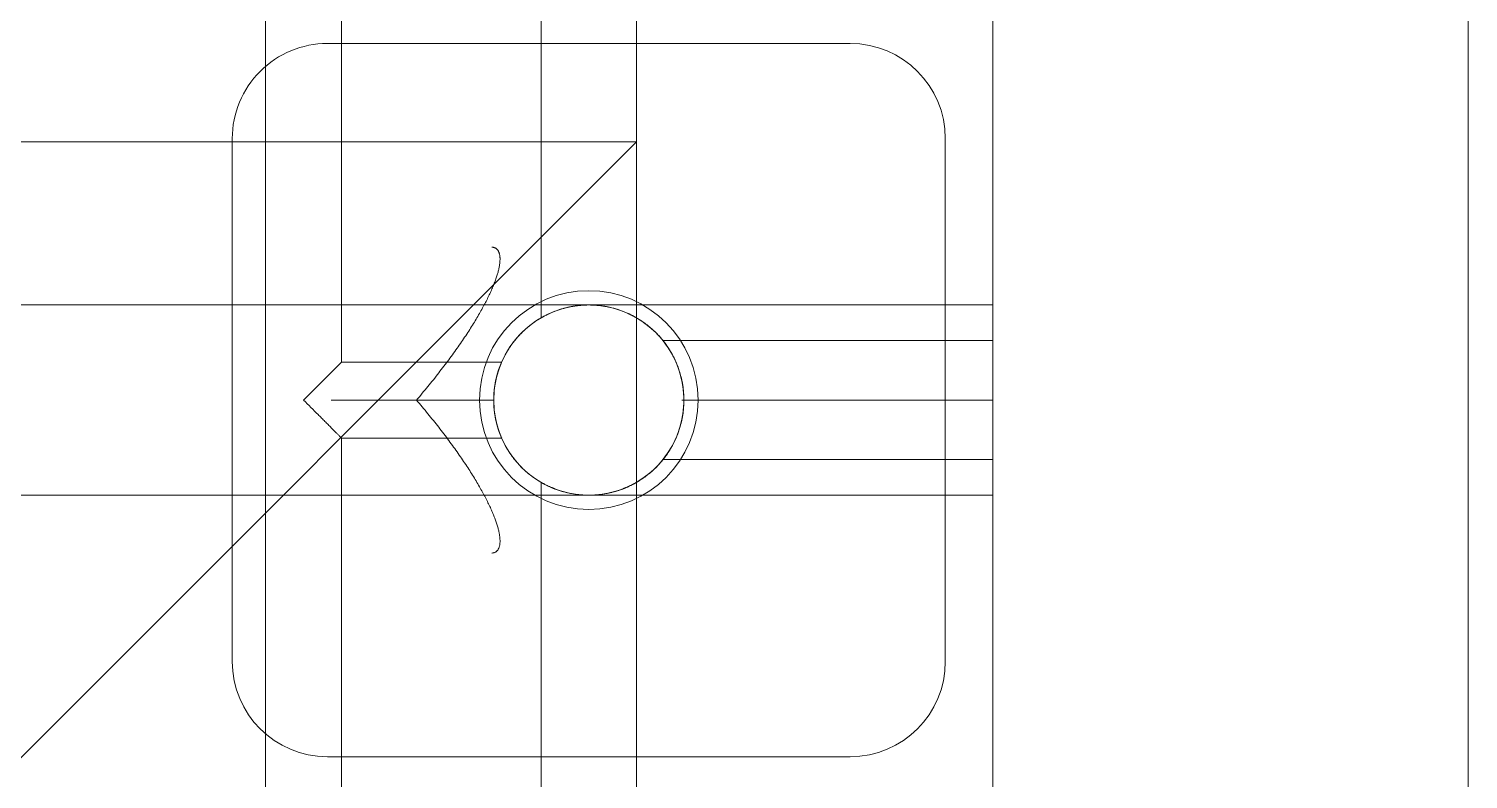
# Model space of a CAD drawing. Header units: millimetres. Extents: x -677815 to 406757, y -145898 to 39000.
# Drawn here: x 137187.5 to 137490.3, y 11791 to 11948.8 of the extents above; entities that cross this region are included whole.
import ezdxf

# ---------------------------------------------------------------- set-up
doc = ezdxf.new("R2010")
doc.units = ezdxf.units.MM
doc.header["$LTSCALE"] = 8
doc.layers.add('Xref building Toll$0$A-WALL', color=8, linetype='Continuous', lineweight=9)
doc.layers.add('Xref building Toll$0$P-SANR-FIXT', color=8, linetype='Continuous', lineweight=9)

# ---------------------------------------------------------------- blocks, each defined once
blk = doc.blocks.new('Xref building Toll$0$FP_242-MASTER GROUND FLOOR')
at = {"layer": 'Xref building Toll$0$P-SANR-FIXT'}
for p, q in [((190, 203), (-110, 203)), ((-110, 187), (32, 187)), ((48, 187), (190, 187))]:
    blk.add_line(p, q, dxfattribs=at)
blk = doc.blocks.new('Xref building Toll$0$FP_248-MASTER GROUND FLOOR')
at = {"layer": 'Xref building Toll$0$P-SANR-FIXT'}
blk.add_line((40, 50), (40, 115.45), dxfattribs=at)
blk = doc.blocks.new('Xref building Toll$0$FP_247-MASTER GROUND FLOOR')
at = {"layer": 'Xref building Toll$0$P-SANR-FIXT'}
for p, q in [((20, 135), (20, 50)), ((60, 50), (60, 135))]:
    blk.add_line(p, q, dxfattribs=at)
blk.add_blockref('Xref building Toll$0$FP_248-MASTER GROUND FLOOR', (0, 0), dxfattribs=at)
blk = doc.blocks.new('Xref building Toll$0$FP_255-MASTER GROUND FLOOR')
at = {"layer": 'Xref building Toll$0$P-SANR-FIXT'}
for p, q in [((22.68, 145), (-60, 145)), ((140, 145), (57.32, 145)), ((-60, 125), (22.68, 125)), ((57.32, 125), (140, 125))]:
    blk.add_line(p, q, dxfattribs=at)
blk = doc.blocks.new('Xref building Toll$0$FP_264-MASTER GROUND FLOOR')
at = {"layer": 'Xref building Toll$0$P-SANR-FIXT'}
blk.add_line((62.36, 260), (40, 260), dxfattribs=at)
blk = doc.blocks.new('Xref building Toll$0$FP_263-MASTER GROUND FLOOR')
at = {"layer": 'Xref building Toll$0$P-SANR-FIXT'}
blk.add_line((60, 135), (60, 385), dxfattribs=at)
blk.add_blockref('Xref building Toll$0$FP_264-MASTER GROUND FLOOR', (0, 0), dxfattribs=at)
blk = doc.blocks.new('Xref building Toll$0$FP_266-MASTER GROUND FLOOR')
at = {"layer": 'Xref building Toll$0$P-SANR-FIXT'}
blk.add_line((17.64, 260), (40, 260), dxfattribs=at)
blk = doc.blocks.new('Xref building Toll$0$FP_265-MASTER GROUND FLOOR')
at = {"layer": 'Xref building Toll$0$P-SANR-FIXT'}
blk.add_line((20, 385), (20, 135), dxfattribs=at)
blk.add_blockref('Xref building Toll$0$FP_266-MASTER GROUND FLOOR', (0, 0), dxfattribs=at)
blk = doc.blocks.new('Xref building Toll$0$FP_272-MASTER GROUND FLOOR')
at = {"layer": 'Xref building Toll$0$P-SANR-FIXT'}
blk.add_line((40, 154.95), (40, 189.19), dxfattribs=at)
blk = doc.blocks.new('Xref building Toll$0$FP_271-MASTER GROUND FLOOR')
at = {"layer": 'Xref building Toll$0$P-SANR-FIXT'}
for p, q in [((32, 187), (32, 153.33)), ((48, 153.33), (48, 187))]:
    blk.add_line(p, q, dxfattribs=at)
blk.add_blockref('Xref building Toll$0$FP_272-MASTER GROUND FLOOR', (0, 0), dxfattribs=at)
blk = doc.blocks.new('Xref building Toll$0$FP_289-MASTER GROUND FLOOR')
at = {"layer": 'Xref building Toll$0$P-SANR-FIXT'}
for p, q in [((40.36, 170.95), (40, 171.26)), ((40.72, 170.64), (40.36, 170.95)), ((41.07, 170.34), (40.72, 170.64)), ((41.43, 170.04), (41.07, 170.34)), ((41.79, 169.74), (41.43, 170.04)), ((42.15, 169.44), (41.79, 169.74)), ((42.51, 169.15), (42.15, 169.44)), ((42.86, 168.86), (42.51, 169.15)), ((43.22, 168.56), (42.86, 168.86)), ((43.58, 168.27), (43.22, 168.56)), ((43.93, 167.99), (43.58, 168.27)), ((44.29, 167.7), (43.93, 167.99)), ((44.64, 167.42), (44.29, 167.7)), ((45, 167.14), (44.64, 167.42)), ((45.35, 166.86), (45, 167.14)), ((45.7, 166.58), (45.35, 166.86)), ((46.06, 166.31), (45.7, 166.58)), ((46.41, 166.04), (46.06, 166.31)), ((46.76, 165.77), (46.41, 166.04)), ((47.11, 165.5), (46.76, 165.77)), ((47.46, 165.23), (47.11, 165.5)), ((47.81, 164.97), (47.46, 165.23)), ((48.15, 164.71), (47.81, 164.97)), ((48.5, 164.45), (48.15, 164.71)), ((48.84, 164.2), (48.5, 164.45)), ((49.19, 163.94), (48.84, 164.2)), ((49.53, 163.69), (49.19, 163.94)), ((49.87, 163.45), (49.53, 163.69)), ((50.21, 163.2), (49.87, 163.45)), ((50.55, 162.96), (50.21, 163.2)), ((50.89, 162.72), (50.55, 162.96)), ((51.23, 162.48), (50.89, 162.72)), ((51.56, 162.25), (51.23, 162.48)), ((51.9, 162.02), (51.56, 162.25)), ((52.23, 161.79), (51.9, 162.02)), ((52.56, 161.56), (52.23, 161.79)), ((52.89, 161.34), (52.56, 161.56)), ((53.22, 161.12), (52.89, 161.34)), ((53.54, 160.9), (53.22, 161.12)), ((53.87, 160.69), (53.54, 160.9)), ((54.19, 160.48), (53.87, 160.69)), ((54.51, 160.27), (54.19, 160.48)), ((54.83, 160.06), (54.51, 160.27)), ((55.15, 159.86), (54.83, 160.06)), ((55.46, 159.66), (55.15, 159.86)), ((55.77, 159.47), (55.46, 159.66)), ((56.09, 159.27), (55.77, 159.47)), ((56.39, 159.08), (56.09, 159.27)), ((56.7, 158.9), (56.39, 159.08)), ((57.01, 158.71), (56.7, 158.9)), ((57.31, 158.53), (57.01, 158.71)), ((57.61, 158.35), (57.31, 158.53)), ((57.91, 158.18), (57.61, 158.35)), ((58.21, 158.01), (57.91, 158.18)), ((58.5, 157.84), (58.21, 158.01)), ((58.79, 157.68), (58.5, 157.84)), ((59.08, 157.51), (58.79, 157.68)), ((59.37, 157.36), (59.08, 157.51)), ((59.66, 157.2), (59.37, 157.36)), ((59.94, 157.05), (59.66, 157.2)), ((60.22, 156.9), (59.94, 157.05)), ((60.5, 156.75), (60.22, 156.9)), ((60.77, 156.61), (60.5, 156.75)), ((61.04, 156.47), (60.77, 156.61)), ((61.31, 156.34), (61.04, 156.47)), ((61.58, 156.21), (61.31, 156.34)), ((61.84, 156.08), (61.58, 156.21)), ((62.11, 155.95), (61.84, 156.08)), ((62.36, 155.83), (62.11, 155.95)), ((62.62, 155.71), (62.36, 155.83)), ((62.87, 155.6), (62.62, 155.71)), ((63.13, 155.49), (62.87, 155.6)), ((63.37, 155.38), (63.13, 155.49)), ((63.62, 155.27), (63.37, 155.38)), ((63.86, 155.17), (63.62, 155.27)), ((64.1, 155.07), (63.86, 155.17)), ((64.33, 154.98), (64.1, 155.07)), ((64.57, 154.89), (64.33, 154.98)), ((64.8, 154.8), (64.57, 154.89)), ((65.02, 154.71), (64.8, 154.8)), ((65.25, 154.63), (65.02, 154.71)), ((65.47, 154.55), (65.25, 154.63)), ((65.69, 154.48), (65.47, 154.55)), ((65.9, 154.41), (65.69, 154.48)), ((71.83, 154.45), (71.78, 154.38)), ((71.88, 154.51), (71.83, 154.45)), ((71.93, 154.58), (71.88, 154.51)), ((71.97, 154.66), (71.93, 154.58)), ((72.01, 154.73), (71.97, 154.66)), ((72.04, 154.81), (72.01, 154.73)), ((72.07, 154.89), (72.04, 154.81)), ((72.1, 154.97), (72.07, 154.89)), ((72.12, 155.05), (72.1, 154.97)), ((72.14, 155.14), (72.12, 155.05)), ((72.15, 155.22), (72.14, 155.14)), ((72.16, 155.32), (72.15, 155.22)), ((72.17, 155.41), (72.16, 155.32)), ((66.11, 154.34), (65.9, 154.41)), ((66.32, 154.28), (66.11, 154.34)), ((66.52, 154.22), (66.32, 154.28)), ((66.72, 154.16), (66.52, 154.22)), ((66.92, 154.1), (66.72, 154.16)), ((67.12, 154.05), (66.92, 154.1)), ((67.31, 154), (67.12, 154.05)), ((67.5, 153.96), (67.31, 154)), ((67.68, 153.92), (67.5, 153.96)), ((67.86, 153.88), (67.68, 153.92)), ((68.04, 153.85), (67.86, 153.88)), ((68.21, 153.81), (68.04, 153.85)), ((68.38, 153.79), (68.21, 153.81)), ((68.55, 153.76), (68.38, 153.79)), ((68.71, 153.74), (68.55, 153.76)), ((68.87, 153.72), (68.71, 153.74)), ((69.03, 153.71), (68.87, 153.72)), ((69.18, 153.7), (69.03, 153.71)), ((69.33, 153.69), (69.18, 153.7)), ((69.48, 153.68), (69.33, 153.69)), ((69.62, 153.68), (69.48, 153.68)), ((69.76, 153.68), (69.62, 153.68)), ((69.89, 153.68), (69.76, 153.68)), ((70.02, 153.69), (69.89, 153.68)), ((70.15, 153.7), (70.02, 153.69)), ((70.27, 153.71), (70.15, 153.7)), ((70.39, 153.73), (70.27, 153.71)), ((70.51, 153.75), (70.39, 153.73)), ((70.62, 153.77), (70.51, 153.75)), ((70.73, 153.8), (70.62, 153.77)), ((70.83, 153.83), (70.73, 153.8)), ((70.93, 153.86), (70.83, 153.83)), ((71.03, 153.89), (70.93, 153.86)), ((71.12, 153.93), (71.03, 153.89)), ((71.21, 153.97), (71.12, 153.93)), ((71.29, 154.01), (71.21, 153.97)), ((71.38, 154.05), (71.29, 154.01)), ((71.45, 154.1), (71.38, 154.05)), ((71.53, 154.15), (71.45, 154.1)), ((71.6, 154.21), (71.53, 154.15)), ((71.66, 154.26), (71.6, 154.21)), ((71.72, 154.32), (71.66, 154.26)), ((71.78, 154.38), (71.72, 154.32))]:
    blk.add_line(p, q, dxfattribs=at)
blk = doc.blocks.new('Xref building Toll$0$FP_288-MASTER GROUND FLOOR')
at = {"layer": 'Xref building Toll$0$P-SANR-FIXT', "flags": 128}
blk.add_lwpolyline([(60, 135), (60, 167.18), (60, 205)], dxfattribs=at)
at = {"layer": 'Xref building Toll$0$P-SANR-FIXT'}
blk.add_blockref('Xref building Toll$0$FP_289-MASTER GROUND FLOOR', (0, 0), dxfattribs=at)
blk = doc.blocks.new('Xref building Toll$0$FP_291-MASTER GROUND FLOOR')
at = {"layer": 'Xref building Toll$0$P-SANR-FIXT'}
for p, q in [((37.85, 169.44), (38.21, 169.74)), ((38.21, 169.74), (38.57, 170.04)), ((38.57, 170.04), (38.93, 170.34)), ((38.93, 170.34), (39.28, 170.64)), ((39.28, 170.64), (39.64, 170.95)), ((39.64, 170.95), (40, 171.26)), ((33.94, 166.31), (34.3, 166.58)), ((34.3, 166.58), (34.65, 166.86)), ((34.65, 166.86), (35, 167.14)), ((35, 167.14), (35.36, 167.42)), ((35.36, 167.42), (35.71, 167.7)), ((35.71, 167.7), (36.07, 167.99)), ((36.07, 167.99), (36.42, 168.27)), ((36.42, 168.27), (36.78, 168.56)), ((36.78, 168.56), (37.14, 168.86)), ((37.14, 168.86), (37.49, 169.15)), ((37.49, 169.15), (37.85, 169.44)), ((30.13, 163.45), (30.47, 163.69)), ((30.47, 163.69), (30.81, 163.94)), ((30.81, 163.94), (31.16, 164.2)), ((31.16, 164.2), (31.5, 164.45)), ((31.5, 164.45), (31.85, 164.71)), ((31.85, 164.71), (32.19, 164.97)), ((32.19, 164.97), (32.54, 165.23)), ((32.54, 165.23), (32.89, 165.5)), ((32.89, 165.5), (33.24, 165.77)), ((33.24, 165.77), (33.59, 166.04)), ((33.59, 166.04), (33.94, 166.31)), ((25.81, 160.48), (26.13, 160.69)), ((26.13, 160.69), (26.46, 160.9)), ((26.46, 160.9), (26.78, 161.12)), ((26.78, 161.12), (27.11, 161.34)), ((27.11, 161.34), (27.44, 161.56)), ((27.44, 161.56), (27.77, 161.79)), ((27.77, 161.79), (28.1, 162.02)), ((28.1, 162.02), (28.44, 162.25)), ((28.44, 162.25), (28.77, 162.48)), ((28.77, 162.48), (29.11, 162.72)), ((29.11, 162.72), (29.45, 162.96)), ((29.45, 162.96), (29.79, 163.2)), ((29.79, 163.2), (30.13, 163.45)), ((20.63, 157.36), (20.92, 157.51)), ((20.92, 157.51), (21.21, 157.68)), ((21.21, 157.68), (21.5, 157.84)), ((21.5, 157.84), (21.79, 158.01)), ((21.79, 158.01), (22.09, 158.18)), ((22.09, 158.18), (22.39, 158.35)), ((22.39, 158.35), (22.69, 158.53)), ((22.69, 158.53), (22.99, 158.71)), ((22.99, 158.71), (23.3, 158.9)), ((23.3, 158.9), (23.61, 159.08)), ((23.61, 159.08), (23.91, 159.27)), ((23.91, 159.27), (24.23, 159.47)), ((24.23, 159.47), (24.54, 159.66)), ((24.54, 159.66), (24.85, 159.86)), ((24.85, 159.86), (25.17, 160.06)), ((25.17, 160.06), (25.49, 160.27)), ((25.49, 160.27), (25.81, 160.48)), ((7.83, 155.41), (7.84, 155.32)), ((7.84, 155.32), (7.85, 155.22)), ((7.85, 155.22), (7.86, 155.14)), ((7.86, 155.14), (7.88, 155.05)), ((7.88, 155.05), (7.9, 154.97)), ((7.9, 154.97), (7.93, 154.89)), ((7.93, 154.89), (7.96, 154.81)), ((7.96, 154.81), (7.99, 154.73)), ((7.99, 154.73), (8.03, 154.66)), ((8.03, 154.66), (8.07, 154.58)), ((8.07, 154.58), (8.12, 154.51)), ((8.12, 154.51), (8.17, 154.45)), ((8.17, 154.45), (8.22, 154.38)), ((14.1, 154.41), (14.31, 154.48)), ((14.31, 154.48), (14.53, 154.55)), ((14.53, 154.55), (14.75, 154.63)), ((14.75, 154.63), (14.98, 154.71)), ((14.98, 154.71), (15.2, 154.8)), ((15.2, 154.8), (15.43, 154.89)), ((15.43, 154.89), (15.67, 154.98)), ((15.67, 154.98), (15.9, 155.07)), ((15.9, 155.07), (16.14, 155.17)), ((16.14, 155.17), (16.38, 155.27)), ((16.38, 155.27), (16.63, 155.38)), ((16.63, 155.38), (16.87, 155.49)), ((16.87, 155.49), (17.13, 155.6)), ((17.13, 155.6), (17.38, 155.71)), ((17.38, 155.71), (17.64, 155.83)), ((17.64, 155.83), (17.89, 155.95)), ((17.89, 155.95), (18.16, 156.08)), ((18.16, 156.08), (18.42, 156.21)), ((18.42, 156.21), (18.69, 156.34)), ((18.69, 156.34), (18.96, 156.47)), ((18.96, 156.47), (19.23, 156.61)), ((19.23, 156.61), (19.5, 156.75)), ((19.5, 156.75), (19.78, 156.9)), ((19.78, 156.9), (20.06, 157.05)), ((20.06, 157.05), (20.34, 157.2)), ((20.34, 157.2), (20.63, 157.36)), ((8.22, 154.38), (8.28, 154.32)), ((8.28, 154.32), (8.34, 154.26)), ((8.34, 154.26), (8.4, 154.21)), ((8.4, 154.21), (8.47, 154.15)), ((8.47, 154.15), (8.55, 154.1)), ((8.55, 154.1), (8.62, 154.05)), ((8.62, 154.05), (8.71, 154.01)), ((8.71, 154.01), (8.79, 153.97)), ((8.79, 153.97), (8.88, 153.93)), ((8.88, 153.93), (8.97, 153.89)), ((8.97, 153.89), (9.07, 153.86)), ((9.07, 153.86), (9.17, 153.83)), ((9.17, 153.83), (9.27, 153.8)), ((9.27, 153.8), (9.38, 153.77)), ((9.38, 153.77), (9.49, 153.75)), ((9.49, 153.75), (9.61, 153.73)), ((9.61, 153.73), (9.73, 153.71)), ((9.73, 153.71), (9.85, 153.7)), ((9.85, 153.7), (9.98, 153.69)), ((9.98, 153.69), (10.11, 153.68)), ((10.11, 153.68), (10.24, 153.68)), ((10.24, 153.68), (10.38, 153.68)), ((10.38, 153.68), (10.52, 153.68)), ((10.52, 153.68), (10.67, 153.69)), ((10.67, 153.69), (10.82, 153.7)), ((10.82, 153.7), (10.97, 153.71)), ((10.97, 153.71), (11.13, 153.72)), ((11.13, 153.72), (11.29, 153.74)), ((11.29, 153.74), (11.45, 153.76)), ((11.45, 153.76), (11.62, 153.79)), ((11.62, 153.79), (11.79, 153.81)), ((11.79, 153.81), (11.96, 153.85)), ((11.96, 153.85), (12.14, 153.88)), ((12.14, 153.88), (12.32, 153.92)), ((12.32, 153.92), (12.5, 153.96)), ((12.5, 153.96), (12.69, 154)), ((12.69, 154), (12.88, 154.05)), ((12.88, 154.05), (13.08, 154.1)), ((13.08, 154.1), (13.28, 154.16)), ((13.28, 154.16), (13.48, 154.22)), ((13.48, 154.22), (13.68, 154.28)), ((13.68, 154.28), (13.89, 154.34)), ((13.89, 154.34), (14.1, 154.41))]:
    blk.add_line(p, q, dxfattribs=at)
blk = doc.blocks.new('Xref building Toll$0$FP_290-MASTER GROUND FLOOR')
at = {"layer": 'Xref building Toll$0$P-SANR-FIXT', "flags": 128}
blk.add_lwpolyline([(20, 205), (20, 146.1), (20, 135)], dxfattribs=at)
at = {"layer": 'Xref building Toll$0$P-SANR-FIXT'}
blk.add_blockref('Xref building Toll$0$FP_291-MASTER GROUND FLOOR', (0, 0), dxfattribs=at)
blk = doc.blocks.new('Xref building Toll$0$FP_292-MASTER GROUND FLOOR')
at = {"layer": 'Xref building Toll$0$P-SANR-FIXT'}
blk.add_line((60, 205), (60, 740), dxfattribs=at)
blk = doc.blocks.new('Xref building Toll$0$FP_294-MASTER GROUND FLOOR')
at = {"layer": 'Xref building Toll$0$P-SANR-FIXT'}
blk.add_line((20, 740), (20, 205), dxfattribs=at)
blk = doc.blocks.new('Xref building Toll$0$FP_301-MASTER GROUND FLOOR')
at = {"layer": 'Xref building Toll$0$P-SANR-FIXT'}
blk.add_line((40, 50), (40, 115), dxfattribs=at)
blk = doc.blocks.new('Xref building Toll$0$FP_300-MASTER GROUND FLOOR')
at = {"layer": 'Xref building Toll$0$P-SANR-FIXT'}
for p, q in [((27.5, 119.39), (27.5, 50)), ((52.5, 50), (52.5, 119.39))]:
    blk.add_line(p, q, dxfattribs=at)
blk.add_blockref('Xref building Toll$0$FP_301-MASTER GROUND FLOOR', (0, 0), dxfattribs=at)
blk = doc.blocks.new('Xref building Toll$0$Safety_Shower_amp_Eye_Wash_6042 - Existing-1629958-MASTER GROUND FLOOR')
at = {"layer": 'Xref building Toll$0$P-SANR-FIXT'}
h = blk.add_hatch(dxfattribs=at)
h.set_pattern_fill('FP_312', color=256, style=0, pattern_type=2)
h.set_pattern_definition([(90, (0, 0), (-406, 2e-14), [])])
edge = h.paths.add_edge_path(flags=0)
edge.add_arc((95, 190), 20, 0, 90, ccw=False)
edge.add_line((115, 190), (115, 80))
edge.add_arc((95, 80), 20, 270, 360, ccw=False)
edge.add_line((95, 60), (-15, 60))
edge.add_arc((-15, 80), 20, 180, 270, ccw=False)
edge.add_line((-35, 80), (-35, 190))
edge.add_arc((-15, 190), 20, 90, 180, ccw=False)
edge.add_line((-15, 210), (95, 210))
h = blk.add_hatch(dxfattribs=at)
h.set_pattern_fill('FP_305', color=256, style=0, pattern_type=2)
h.set_pattern_definition([(270, (40, 135), (406, 2e-14), [])])
edge = h.paths.add_edge_path(flags=0)
edge.add_arc((40, 135), 20, 0, 180)
edge.add_arc((40, 135), 20, 180, 360)
for p, q in [((95, 210), (-15, 210)), ((-15, 210), (95, 210)), ((-35, 190), (-35, 80)), ((-35, 80), (-35, 190)), ((115, 80), (115, 190)), ((115, 190), (115, 80)), ((-15, 60), (95, 60)), ((95, 60), (-15, 60)), ((20, 50), (60, 50)), ((60, 50), (20, 50)), ((27.5, 50), (52.5, 50)), ((52.5, 50), (27.5, 50))]:
    blk.add_line(p, q, dxfattribs=at)
for centre, radius, start, end in [((-15, 190), 20, 90, 180), ((-15, 190), 20, 90, 180), ((95, 190), 20, 360, 90), ((95, 190), 20, 360, 90), ((40, 135), 23, 360, 180), ((40, 135), 23, 0, 180), ((40, 135), 20, 360, 180), ((40, 135), 20, 0, 180), ((40, 135), 20, 90, 270), ((40, 135), 20, 270, 90), ((40, 135), 23, 180, 360), ((40, 135), 23, 180, 360), ((40, 135), 20, 180, 360), ((40, 135), 20, 180, 360), ((-15, 80), 20, 180, 270), ((-15, 80), 20, 180, 270), ((95, 80), 20, 270, 360), ((95, 80), 20, 270, 360)]:
    blk.add_arc(centre, radius, start, end, dxfattribs=at)
for points, knots in [([(32, 187), (32.01, 187), (32.05, 187.04), (32.17, 187.16), (32.28, 187.28), (32.44, 187.44), (32.63, 187.63), (32.84, 187.84), (33.07, 188.07), (33.32, 188.33), (33.6, 188.6), (33.89, 188.89), (34.19, 189.19), (34.51, 189.51), (34.94, 189.94), (35.4, 190.4), (35.86, 190.87), (36.34, 191.34), (37.2, 192.2), (38.46, 193.46), (39.48, 194.49), (40, 195)], [0, 0, 0, 0, 0.071429, 0.107143, 0.142857, 0.178571, 0.214286, 0.25, 0.285714, 0.321429, 0.357143, 0.392857, 0.428571, 0.464286, 0.5, 0.571429, 0.607143, 0.642857, 0.714286, 0.857143, 1, 1, 1, 1]), ([(40, 195), (39.48, 194.49), (38.46, 193.46), (37.2, 192.2), (36.34, 191.34), (35.86, 190.87), (35.52, 190.51), (35.17, 190.17), (34.83, 189.83), (34.51, 189.51), (34.19, 189.19), (33.89, 188.89), (33.6, 188.6), (33.32, 188.33), (33.07, 188.07), (32.84, 187.84), (32.63, 187.63), (32.44, 187.44), (32.28, 187.28), (32.17, 187.16), (32.05, 187.04), (32.01, 187), (32, 187)], [0, 0, 0, 0, 0.142857, 0.285714, 0.357143, 0.392857, 0.428571, 0.464286, 0.5, 0.535714, 0.571429, 0.607143, 0.642857, 0.678571, 0.714286, 0.75, 0.785714, 0.821429, 0.857143, 0.892857, 0.928571, 1, 1, 1, 1]), ([(40, 195), (40.52, 194.49), (41.54, 193.46), (42.8, 192.2), (43.66, 191.34), (44.14, 190.87), (44.48, 190.51), (44.83, 190.17), (45.17, 189.83), (45.49, 189.51), (45.81, 189.19), (46.11, 188.89), (46.4, 188.6), (46.68, 188.33), (46.93, 188.07), (47.16, 187.84), (47.37, 187.63), (47.56, 187.44), (47.72, 187.28), (47.83, 187.16), (47.95, 187.04), (47.99, 187), (48, 187)], [0, 0, 0, 0, 0.142857, 0.285714, 0.357143, 0.392857, 0.428571, 0.464286, 0.5, 0.535714, 0.571429, 0.607143, 0.642857, 0.678571, 0.714286, 0.75, 0.785714, 0.821429, 0.857143, 0.892857, 0.928571, 1, 1, 1, 1]), ([(48, 187), (47.99, 187), (47.95, 187.04), (47.83, 187.16), (47.72, 187.28), (47.56, 187.44), (47.37, 187.63), (47.16, 187.84), (46.93, 188.07), (46.68, 188.33), (46.4, 188.6), (46.11, 188.89), (45.81, 189.19), (45.49, 189.51), (45.06, 189.94), (44.6, 190.4), (44.14, 190.87), (43.66, 191.34), (42.8, 192.2), (41.54, 193.46), (40.52, 194.49), (40, 195)], [0, 0, 0, 0, 0.071429, 0.107143, 0.142857, 0.178571, 0.214286, 0.25, 0.285714, 0.321429, 0.357143, 0.392857, 0.428571, 0.464286, 0.5, 0.571429, 0.607143, 0.642857, 0.714286, 0.857143, 1, 1, 1, 1]), ([(40, 155), (39.07, 155), (37.7, 154.9), (35.93, 154.6), (34.65, 154.29), (33.4, 153.89), (32.2, 153.43), (31.05, 152.9), (29.96, 152.31), (28.94, 151.68), (27.97, 150.99), (27.07, 150.27), (26.22, 149.51), (25.44, 148.72), (24.47, 147.64), (23.61, 146.5), (22.86, 145.33), (22.19, 144.14), (21.18, 142), (20.25, 138.85), (20, 136.27), (20, 135)], [0, 0, 0, 0, 0.071429, 0.107143, 0.142857, 0.178571, 0.214286, 0.25, 0.285714, 0.321429, 0.357143, 0.392857, 0.428571, 0.464286, 0.5, 0.571429, 0.607143, 0.642857, 0.714286, 0.857143, 1, 1, 1, 1]), ([(20, 135), (20, 136.27), (20.25, 138.85), (21.18, 142), (22.19, 144.14), (22.86, 145.33), (23.42, 146.21), (24.04, 147.07), (24.71, 147.91), (25.44, 148.72), (26.22, 149.51), (27.07, 150.27), (27.97, 150.99), (28.94, 151.68), (29.96, 152.31), (31.05, 152.9), (32.2, 153.43), (33.4, 153.89), (34.65, 154.29), (35.93, 154.6), (37.7, 154.9), (39.07, 155), (40, 155)], [0, 0, 0, 0, 0.142857, 0.285714, 0.357143, 0.392857, 0.428571, 0.464286, 0.5, 0.535714, 0.571429, 0.607143, 0.642857, 0.678571, 0.714286, 0.75, 0.785714, 0.821429, 0.857143, 0.892857, 0.928571, 1, 1, 1, 1]), ([(32, 153.33), (32.01, 153.33), (32.1, 153.37), (32.45, 153.52), (33.05, 153.76), (34.11, 154.13), (35.54, 154.53), (37.23, 154.82), (38.7, 154.98), (40.37, 155.02), (42.1, 154.91), (43.75, 154.67), (45.19, 154.33), (46.38, 153.96), (47.62, 153.51), (47.98, 153.34), (48, 153.33)], [0, 0, 0, 0, 0.055556, 0.111111, 0.166667, 0.222222, 0.333333, 0.388889, 0.444444, 0.513889, 0.583333, 0.652778, 0.722222, 0.791667, 0.861111, 1, 1, 1, 1]), ([(48, 153.33), (47.99, 153.33), (47.9, 153.37), (47.55, 153.52), (46.95, 153.76), (45.89, 154.13), (44.46, 154.53), (42.77, 154.82), (41.3, 154.98), (39.94, 155.02), (38.76, 154.97), (37.63, 154.87), (36.24, 154.67), (34.81, 154.33), (33.62, 153.97), (32.38, 153.51), (32.02, 153.34), (32, 153.33)], [0, 0, 0, 0, 0.055556, 0.111111, 0.166667, 0.222222, 0.333333, 0.388889, 0.444444, 0.513889, 0.548611, 0.583333, 0.652778, 0.722222, 0.791667, 0.861111, 1, 1, 1, 1]), ([(60, 135), (60, 136.27), (59.75, 138.85), (58.82, 142), (57.81, 144.14), (57.14, 145.33), (56.58, 146.21), (55.96, 147.07), (55.29, 147.91), (54.56, 148.72), (53.78, 149.51), (52.93, 150.27), (52.03, 150.99), (51.06, 151.68), (50.04, 152.31), (48.95, 152.9), (47.8, 153.43), (46.6, 153.89), (45.35, 154.29), (44.07, 154.6), (42.3, 154.9), (40.93, 155), (40, 155)], [0, 0, 0, 0, 0.142857, 0.285714, 0.357143, 0.392857, 0.428571, 0.464286, 0.5, 0.535714, 0.571429, 0.607143, 0.642857, 0.678571, 0.714286, 0.75, 0.785714, 0.821429, 0.857143, 0.892857, 0.928571, 1, 1, 1, 1]), ([(40, 155), (40.93, 155), (42.3, 154.9), (44.07, 154.6), (45.35, 154.29), (46.6, 153.89), (47.8, 153.43), (48.95, 152.9), (50.04, 152.31), (51.06, 151.68), (52.03, 150.99), (52.93, 150.27), (53.78, 149.51), (54.56, 148.72), (55.53, 147.64), (56.39, 146.5), (57.14, 145.33), (57.81, 144.14), (58.82, 142), (59.75, 138.85), (60, 136.27), (60, 135)], [0, 0, 0, 0, 0.071429, 0.107143, 0.142857, 0.178571, 0.214286, 0.25, 0.285714, 0.321429, 0.357143, 0.392857, 0.428571, 0.464286, 0.5, 0.571429, 0.607143, 0.642857, 0.714286, 0.857143, 1, 1, 1, 1]), ([(20, 135), (20, 135.77), (20.09, 137.28), (20.58, 140.14), (21.35, 142.33), (21.95, 143.62), (22.2, 144.12), (22.36, 144.44), (22.5, 144.69), (22.63, 144.92), (22.68, 145), (22.68, 145)], [0, 0, 0, 0, 0.142857, 0.285714, 0.571429, 0.678571, 0.732143, 0.785714, 0.839286, 0.892857, 1, 1, 1, 1]), ([(22.68, 145), (22.68, 144.99), (22.58, 144.83), (22.16, 144.06), (21.6, 142.87), (20.89, 141.05), (20.2, 138.42), (20, 136.16), (20, 135)], [0, 0, 0, 0, 0.142857, 0.285714, 0.428571, 0.571429, 0.785714, 1, 1, 1, 1]), ([(60, 135), (60, 135.77), (59.91, 137.28), (59.42, 140.14), (58.65, 142.33), (58.05, 143.62), (57.8, 144.12), (57.64, 144.44), (57.5, 144.69), (57.37, 144.92), (57.32, 145), (57.32, 145)], [0, 0, 0, 0, 0.142857, 0.285714, 0.571429, 0.678571, 0.732143, 0.785714, 0.839286, 0.892857, 1, 1, 1, 1]), ([(57.32, 145), (57.32, 144.99), (57.42, 144.83), (57.84, 144.06), (58.4, 142.87), (59.11, 141.05), (59.8, 138.42), (60, 136.16), (60, 135)], [0, 0, 0, 0, 0.142857, 0.285714, 0.428571, 0.571429, 0.785714, 1, 1, 1, 1]), ([(20, 135), (20, 134.23), (20.09, 132.72), (20.58, 129.86), (21.35, 127.67), (21.95, 126.38), (22.2, 125.88), (22.36, 125.56), (22.5, 125.31), (22.63, 125.08), (22.68, 125), (22.68, 125)], [0, 0, 0, 0, 0.142857, 0.285714, 0.571429, 0.678571, 0.732143, 0.785714, 0.839286, 0.892857, 1, 1, 1, 1]), ([(22.68, 125), (22.68, 125.01), (22.58, 125.17), (22.16, 125.94), (21.6, 127.13), (20.89, 128.95), (20.2, 131.58), (20, 133.84), (20, 135)], [0, 0, 0, 0, 0.142857, 0.285714, 0.428571, 0.571429, 0.785714, 1, 1, 1, 1]), ([(20, 135), (20, 134.02), (20.14, 132.03), (20.71, 129.54), (21.4, 127.59), (22.03, 126.17), (22.66, 125), (23.23, 124.09), (23.7, 123.41), (24.19, 122.74), (24.9, 121.87), (25.86, 120.82), (26.94, 119.83), (27.88, 119.08), (28.62, 118.54), (29.4, 118.03), (30.5, 117.38), (31.96, 116.65), (33.83, 115.94), (35.79, 115.41), (37.85, 115.08), (40, 114.96), (42.15, 115.08), (44.21, 115.41), (46.17, 115.94), (48.05, 116.65), (49.51, 117.38), (50.6, 118.03), (51.38, 118.55), (52.13, 119.09), (53.06, 119.83), (54.14, 120.82), (55.1, 121.87), (55.81, 122.74), (56.3, 123.4), (56.77, 124.09), (57.34, 125), (57.97, 126.16), (58.6, 127.59), (59.29, 129.53), (59.86, 132.03), (60, 134.02), (60, 135)], [0, 0, 0, 0, 0.055556, 0.111111, 0.138889, 0.166667, 0.194444, 0.208333, 0.222222, 0.236111, 0.25, 0.277778, 0.305556, 0.319444, 0.333333, 0.347222, 0.361111, 0.388889, 0.416667, 0.444444, 0.472222, 0.5, 0.527778, 0.555556, 0.583333, 0.611111, 0.638889, 0.652778, 0.666667, 0.680556, 0.694444, 0.722222, 0.75, 0.763889, 0.777778, 0.791667, 0.805556, 0.833333, 0.861111, 0.888889, 0.944444, 1, 1, 1, 1]), ([(60, 135), (60, 134.02), (59.86, 132.03), (59.29, 129.53), (58.6, 127.59), (57.97, 126.16), (57.34, 125), (56.77, 124.09), (56.3, 123.4), (55.81, 122.74), (55.1, 121.87), (54.14, 120.82), (53.06, 119.83), (52.13, 119.09), (51.38, 118.55), (50.6, 118.03), (49.51, 117.38), (48.05, 116.65), (46.17, 115.94), (44.21, 115.41), (42.15, 115.08), (40, 114.96), (37.85, 115.08), (35.79, 115.41), (33.83, 115.94), (31.96, 116.65), (30.5, 117.38), (29.4, 118.03), (28.62, 118.54), (27.88, 119.08), (26.94, 119.83), (25.86, 120.82), (24.9, 121.87), (24.19, 122.74), (23.7, 123.41), (23.23, 124.09), (22.66, 125), (22.03, 126.17), (21.4, 127.59), (20.71, 129.54), (20.14, 132.03), (20, 134.02), (20, 135)], [0, 0, 0, 0, 0.055556, 0.111111, 0.138889, 0.166667, 0.194444, 0.208333, 0.222222, 0.236111, 0.25, 0.277778, 0.305556, 0.319444, 0.333333, 0.347222, 0.361111, 0.388889, 0.416667, 0.444444, 0.472222, 0.5, 0.527778, 0.555556, 0.583333, 0.611111, 0.638889, 0.652778, 0.666667, 0.680556, 0.694444, 0.722222, 0.75, 0.763889, 0.777778, 0.791667, 0.805556, 0.833333, 0.861111, 0.888889, 0.944444, 1, 1, 1, 1]), ([(60, 135), (60, 134.23), (59.91, 132.72), (59.42, 129.86), (58.65, 127.67), (58.05, 126.38), (57.8, 125.88), (57.64, 125.56), (57.5, 125.31), (57.37, 125.08), (57.32, 125), (57.32, 125)], [0, 0, 0, 0, 0.142857, 0.285714, 0.571429, 0.678571, 0.732143, 0.785714, 0.839286, 0.892857, 1, 1, 1, 1]), ([(57.32, 125), (57.32, 125.01), (57.42, 125.17), (57.84, 125.94), (58.4, 127.13), (59.11, 128.95), (59.8, 131.58), (60, 133.84), (60, 135)], [0, 0, 0, 0, 0.142857, 0.285714, 0.428571, 0.571429, 0.785714, 1, 1, 1, 1]), ([(40, 115), (39.02, 115), (37.12, 115.14), (34.42, 115.73), (32.09, 116.58), (30.32, 117.47), (29.33, 118.08), (28.84, 118.4), (28.55, 118.6), (28.21, 118.84), (27.9, 119.08), (27.6, 119.3), (27.51, 119.38), (27.5, 119.39)], [0, 0, 0, 0, 0.142857, 0.285714, 0.428571, 0.571429, 0.678571, 0.705357, 0.732143, 0.785714, 0.839286, 0.892857, 1, 1, 1, 1]), ([(27.5, 119.39), (27.51, 119.38), (27.57, 119.33), (27.8, 119.15), (28.14, 118.9), (28.48, 118.65), (28.86, 118.39), (29.42, 118.02), (30.48, 117.39), (31.92, 116.66), (33.55, 116.05), (34.79, 115.68), (35.77, 115.44), (36.79, 115.25), (38.18, 115.06), (39.27, 115), (40, 115)], [0, 0, 0, 0, 0.071429, 0.142857, 0.214286, 0.25, 0.285714, 0.357143, 0.428571, 0.571429, 0.678571, 0.732143, 0.785714, 0.839286, 0.892857, 1, 1, 1, 1]), ([(40, 115), (40.98, 115), (42.88, 115.14), (45.58, 115.73), (47.91, 116.58), (49.68, 117.47), (50.67, 118.08), (51.16, 118.4), (51.45, 118.6), (51.79, 118.84), (52.1, 119.08), (52.4, 119.3), (52.49, 119.38), (52.5, 119.39)], [0, 0, 0, 0, 0.142857, 0.285714, 0.428571, 0.571429, 0.678571, 0.705357, 0.732143, 0.785714, 0.839286, 0.892857, 1, 1, 1, 1]), ([(52.5, 119.39), (52.49, 119.38), (52.43, 119.33), (52.2, 119.15), (51.86, 118.9), (51.52, 118.65), (51.14, 118.39), (50.58, 118.02), (49.52, 117.39), (48.08, 116.66), (46.45, 116.05), (45.21, 115.68), (44.23, 115.44), (43.21, 115.25), (41.82, 115.06), (40.73, 115), (40, 115)], [0, 0, 0, 0, 0.071429, 0.142857, 0.214286, 0.25, 0.285714, 0.357143, 0.428571, 0.571429, 0.678571, 0.732143, 0.785714, 0.839286, 0.892857, 1, 1, 1, 1])]:
    blk.add_open_spline(points, degree=3, knots=knots, dxfattribs=at)
for name in ['Xref building Toll$0$FP_294-MASTER GROUND FLOOR', 'Xref building Toll$0$FP_292-MASTER GROUND FLOOR', 'Xref building Toll$0$FP_265-MASTER GROUND FLOOR', 'Xref building Toll$0$FP_263-MASTER GROUND FLOOR', 'Xref building Toll$0$FP_242-MASTER GROUND FLOOR', 'Xref building Toll$0$FP_290-MASTER GROUND FLOOR', 'Xref building Toll$0$FP_288-MASTER GROUND FLOOR', 'Xref building Toll$0$FP_271-MASTER GROUND FLOOR', 'Xref building Toll$0$FP_255-MASTER GROUND FLOOR', 'Xref building Toll$0$FP_247-MASTER GROUND FLOOR', 'Xref building Toll$0$FP_300-MASTER GROUND FLOOR']:
    blk.add_blockref(name, (0, 0), dxfattribs=at)
blk = doc.blocks.new('Xref building Toll$0$Shower Stall-2D - Shower Stall-2D-1628917-MASTER GROUND FLOOR')
at = {"layer": 'Xref building Toll$0$P-SANR-FIXT'}
for p, q in [((1260, 1260), (1260, 0)), ((75, 1185), (1185, 1185)), ((1185, 1185), (658.95, 658.95)), ((1185, 1185), (1185, 75))]:
    blk.add_line(p, q, dxfattribs=at)
blk = doc.blocks.new('Xref building Toll$0$building block 28092016')
at = {"layer": 'Xref building Toll$0$A-WALL'}
for p, q in [((859939.92, -660799.46), (859939.92, -659399.46)), ((860039.92, -659399.46), (860039.92, -660799.46))]:
    blk.add_line(p, q, dxfattribs=at)
at = {"layer": 'Xref building Toll$0$P-SANR-FIXT', "rotation": 90}
blk.add_blockref('Xref building Toll$0$Safety_Shower_amp_Eye_Wash_6042 - Existing-1629958-MASTER GROUND FLOOR', (859989.92, -659668.77), dxfattribs=at)
at = {"layer": 'Xref building Toll$0$P-SANR-FIXT'}
blk.add_blockref('Xref building Toll$0$Shower Stall-2D - Shower Stall-2D-1628917-MASTER GROUND FLOOR', (858679.92, -660759.46), dxfattribs=at)
blk = doc.blocks.new('Xref building Toll')
blk.add_blockref('Xref building Toll$0$building block 28092016', (-722549.64, 671499.46))

msp = doc.modelspace()

# ---------------------------------------------------------------- block references
msp.add_blockref('Xref building Toll', (0, 0))

doc.saveas('drawing.dxf')
